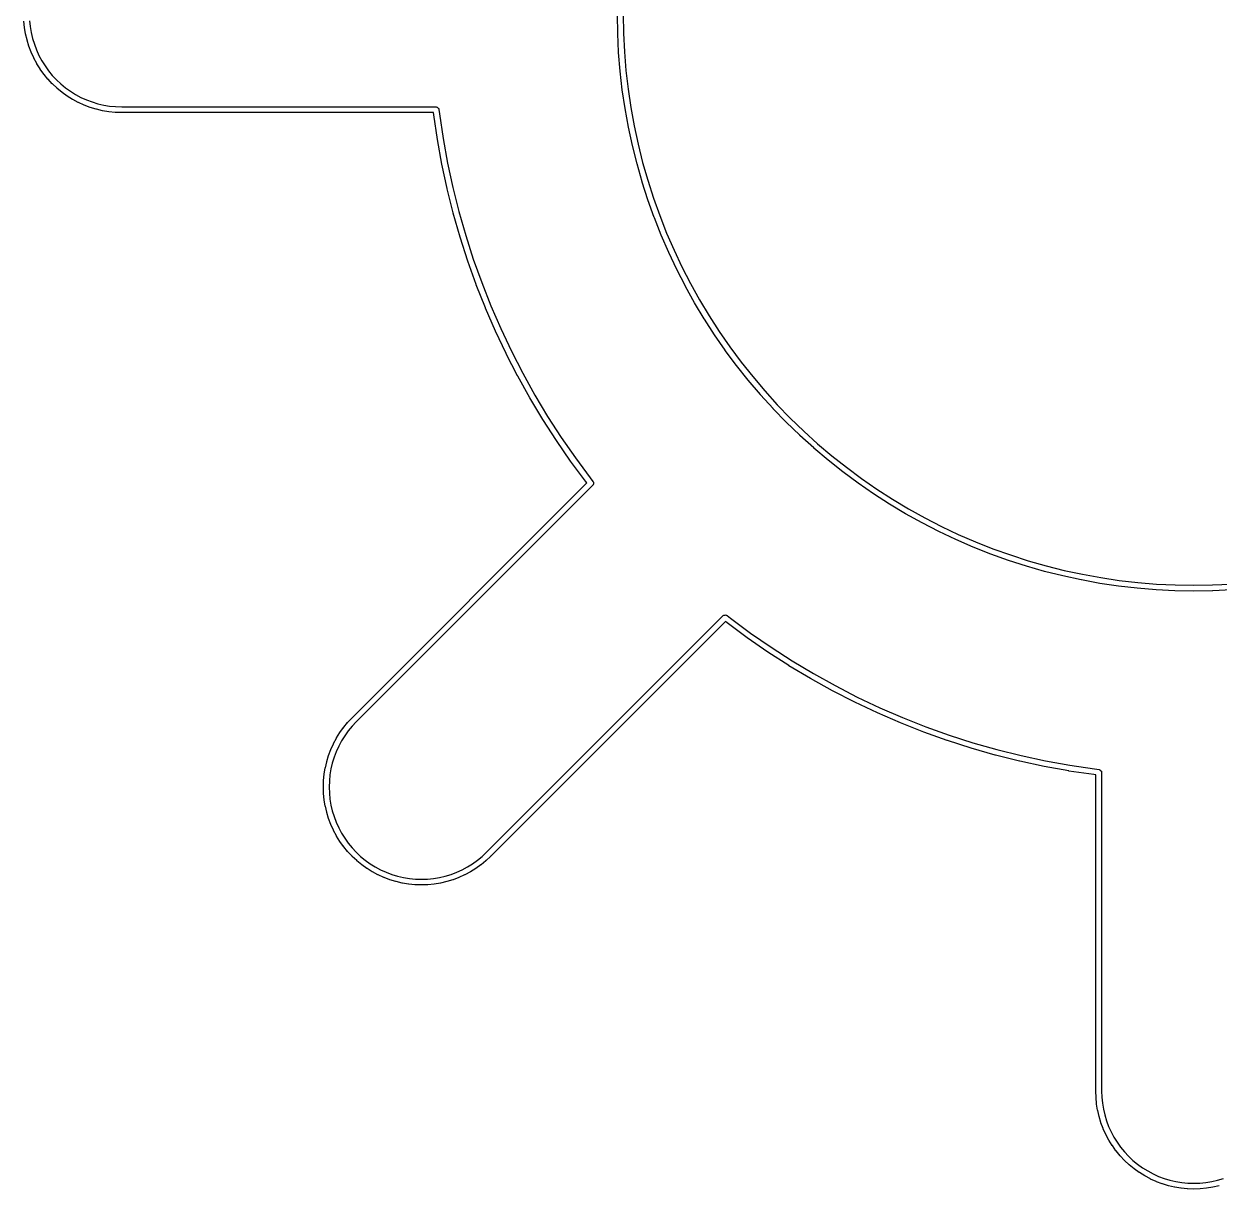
# Model space of a CAD drawing. Header units: inches. Extents: x 0.4 to 11.3, y -7.9 to -0.4.
# Drawn here: x 1.8613 to 2.0653, y -5.0332 to -4.8343 of the extents above; entities that cross this region are included whole.
import ezdxf

# ---------------------------------------------------------------- set-up
doc = ezdxf.new("R2010")
doc.units = ezdxf.units.IN
doc.header["$MEASUREMENT"] = 0
doc.layers.add('Translucent', color=161, linetype='CONTINUOUS', true_color=0x5994dc)

msp = doc.modelspace()

# ---------------------------------------------------------------- linework, layer by layer
at = {"layer": 'Translucent', "linetype": 'CONTINUOUS'}
for p, q in [((1.96265, -4.83589), (1.9626, -4.83269)), ((1.96358, -4.83268), (1.96363, -4.83586)), ((1.86136, -4.83485), (1.86126, -4.83379)), ((1.86137, -4.83486), (1.86136, -4.83485)), ((1.86224, -4.83371), (1.86234, -4.83473)), ((1.86234, -4.83473), (1.86251, -4.83575)), ((1.86137, -4.83488), (1.86137, -4.83486)), ((1.86154, -4.83593), (1.86137, -4.83488)), ((1.86154, -4.83594), (1.86154, -4.83593)), ((1.86155, -4.83596), (1.86154, -4.83594)), ((1.86179, -4.83699), (1.86155, -4.83596)), ((1.86251, -4.83575), (1.86274, -4.83675)), ((1.86274, -4.83675), (1.86304, -4.83774)), ((1.96265, -4.8359), (1.96265, -4.83589)), ((1.96265, -4.83591), (1.96265, -4.8359)), ((1.96281, -4.83911), (1.96265, -4.83591)), ((1.96363, -4.83586), (1.96379, -4.83905)), ((1.86179, -4.83701), (1.86179, -4.83699)), ((1.86179, -4.83702), (1.86179, -4.83701)), ((1.8621, -4.83804), (1.86179, -4.83702)), ((1.86211, -4.83805), (1.8621, -4.83804)), ((1.86211, -4.83807), (1.86211, -4.83805)), ((1.86249, -4.83907), (1.86211, -4.83807)), ((1.86304, -4.83774), (1.8634, -4.8387)), ((1.8634, -4.8387), (1.86383, -4.83964)), ((1.8625, -4.83908), (1.86249, -4.83907)), ((1.8625, -4.8391), (1.8625, -4.83908)), ((1.86294, -4.84006), (1.8625, -4.8391)), ((1.86295, -4.84008), (1.86294, -4.84006)), ((1.86295, -4.84009), (1.86295, -4.84008)), ((1.86345, -4.84103), (1.86295, -4.84009)), ((1.86383, -4.83964), (1.86431, -4.84055)), ((1.86431, -4.84055), (1.86486, -4.84143)), ((1.96281, -4.83912), (1.96281, -4.83911)), ((1.96281, -4.83911), (1.96281, -4.83911)), ((1.96307, -4.84232), (1.96281, -4.83912)), ((1.96379, -4.83905), (1.96405, -4.84223)), ((1.86346, -4.84104), (1.86345, -4.84103)), ((1.86347, -4.84106), (1.86346, -4.84104)), ((1.86403, -4.84196), (1.86347, -4.84106)), ((1.86404, -4.84197), (1.86403, -4.84196)), ((1.86405, -4.84199), (1.86404, -4.84197)), ((1.86467, -4.84285), (1.86405, -4.84199)), ((1.86468, -4.84286), (1.86467, -4.84285)), ((1.86469, -4.84288), (1.86468, -4.84286)), ((1.86536, -4.8437), (1.86469, -4.84288)), ((1.86486, -4.84143), (1.86546, -4.84226)), ((1.86546, -4.84226), (1.86611, -4.84306)), ((1.96307, -4.84233), (1.96307, -4.84232)), ((1.96307, -4.84232), (1.96307, -4.84232)), ((1.96344, -4.84552), (1.96307, -4.84233)), ((1.96405, -4.84223), (1.96442, -4.8454)), ((1.86537, -4.84371), (1.86536, -4.8437)), ((1.86538, -4.84372), (1.86537, -4.84371)), ((1.86611, -4.8445), (1.86538, -4.84372)), ((1.86611, -4.84306), (1.86682, -4.84381)), ((1.86612, -4.84451), (1.86611, -4.8445)), ((1.86613, -4.84452), (1.86612, -4.84451)), ((1.86691, -4.84525), (1.86613, -4.84452)), ((1.86682, -4.84381), (1.86757, -4.84452)), ((1.86757, -4.84452), (1.86837, -4.84517)), ((1.86692, -4.84525), (1.86691, -4.84525)), ((1.86693, -4.84527), (1.86692, -4.84525)), ((1.86775, -4.84594), (1.86693, -4.84527)), ((1.86777, -4.84595), (1.86775, -4.84594)), ((1.86778, -4.84596), (1.86777, -4.84595)), ((1.86864, -4.84658), (1.86778, -4.84596)), ((1.86837, -4.84517), (1.8692, -4.84577)), ((1.86866, -4.84659), (1.86864, -4.84658)), ((1.86867, -4.8466), (1.86866, -4.84659)), ((1.86957, -4.84716), (1.86867, -4.8466)), ((1.8692, -4.84577), (1.87008, -4.84631)), ((1.87008, -4.84631), (1.87099, -4.8468)), ((1.87099, -4.8468), (1.87193, -4.84723)), ((1.96344, -4.84553), (1.96344, -4.84552)), ((1.96344, -4.84552), (1.96344, -4.84552)), ((1.96391, -4.8487), (1.96344, -4.84553)), ((1.96442, -4.8454), (1.96488, -4.84855)), ((1.86959, -4.84717), (1.86957, -4.84716)), ((1.8696, -4.84718), (1.86959, -4.84717)), ((1.87054, -4.84768), (1.8696, -4.84718)), ((1.87055, -4.84768), (1.87054, -4.84768)), ((1.87057, -4.84769), (1.87055, -4.84768)), ((1.87153, -4.84813), (1.87057, -4.84769)), ((1.87155, -4.84813), (1.87153, -4.84813)), ((1.87156, -4.84814), (1.87155, -4.84813)), ((1.87256, -4.84852), (1.87156, -4.84814)), ((1.87193, -4.84723), (1.87289, -4.84759)), ((1.87258, -4.84852), (1.87256, -4.84852)), ((1.87259, -4.84853), (1.87258, -4.84852)), ((1.87361, -4.84883), (1.87259, -4.84853)), ((1.87289, -4.84759), (1.87388, -4.84789)), ((1.87362, -4.84884), (1.87361, -4.84883)), ((1.87364, -4.84884), (1.87362, -4.84884)), ((1.87467, -4.84908), (1.87364, -4.84884)), ((1.87388, -4.84789), (1.87488, -4.84812)), ((1.87469, -4.84909), (1.87467, -4.84908)), ((1.8747, -4.84909), (1.87469, -4.84909)), ((1.87575, -4.84926), (1.8747, -4.84909)), ((1.87488, -4.84812), (1.8759, -4.84829)), ((1.8759, -4.84829), (1.87692, -4.84839)), ((1.87692, -4.84839), (1.87796, -4.84843)), ((1.87796, -4.84843), (1.93164, -4.84843)), ((1.93164, -4.84843), (1.93175, -4.84845)), ((1.93175, -4.84845), (1.93177, -4.84844)), ((1.93177, -4.84844), (1.93178, -4.84845)), ((1.93178, -4.84845), (1.93182, -4.84846)), ((1.93182, -4.84846), (1.93194, -4.84858)), ((1.93194, -4.84858), (1.93207, -4.84868)), ((1.93207, -4.84868), (1.93208, -4.84872)), ((1.93208, -4.84872), (1.93209, -4.84873)), ((1.93209, -4.84873), (1.93209, -4.84875)), ((1.93209, -4.84875), (1.93212, -4.84886)), ((1.93212, -4.84886), (1.93221, -4.84963)), ((1.96391, -4.84871), (1.96391, -4.8487)), ((1.96391, -4.84872), (1.96391, -4.84871)), ((1.96449, -4.85187), (1.96391, -4.84872)), ((1.96488, -4.84855), (1.96546, -4.85169)), ((1.87577, -4.84926), (1.87575, -4.84926)), ((1.87578, -4.84927), (1.87577, -4.84926)), ((1.87684, -4.84937), (1.87578, -4.84927)), ((1.87686, -4.84937), (1.87684, -4.84937)), ((1.87687, -4.84937), (1.87686, -4.84937)), ((1.87794, -4.84941), (1.87687, -4.84937)), ((1.87795, -4.84941), (1.87794, -4.84941)), ((1.87794, -4.84941), (1.87794, -4.84941)), ((1.9312, -4.84941), (1.87795, -4.84941)), ((1.93124, -4.84976), (1.9312, -4.84941)), ((1.93124, -4.84977), (1.93124, -4.84976)), ((1.93124, -4.84976), (1.93124, -4.84976)), ((1.93187, -4.85399), (1.93124, -4.84977)), ((1.93221, -4.84963), (1.93284, -4.85384)), ((1.96449, -4.85188), (1.96449, -4.85187)), ((1.96449, -4.85189), (1.96449, -4.85188)), ((1.96517, -4.85502), (1.96449, -4.85189)), ((1.96546, -4.85169), (1.96613, -4.8548)), ((1.93187, -4.854), (1.93187, -4.85399)), ((1.93187, -4.85401), (1.93187, -4.854)), ((1.93263, -4.85821), (1.93187, -4.85401)), ((1.93284, -4.85384), (1.9336, -4.85802)), ((1.96517, -4.85503), (1.96517, -4.85502)), ((1.96595, -4.85814), (1.96517, -4.85503)), ((1.96517, -4.85503), (1.96517, -4.85503)), ((1.96613, -4.8548), (1.9669, -4.8579)), ((1.93263, -4.85822), (1.93263, -4.85821)), ((1.93264, -4.85822), (1.93263, -4.85822)), ((1.93354, -4.86239), (1.93264, -4.85822)), ((1.9336, -4.85802), (1.9345, -4.86218)), ((1.96595, -4.85815), (1.96595, -4.85814)), ((1.96595, -4.85816), (1.96595, -4.85815)), ((1.96683, -4.86124), (1.96595, -4.85816)), ((1.9669, -4.8579), (1.96778, -4.86096)), ((1.96684, -4.86125), (1.96683, -4.86124)), ((1.96684, -4.86126), (1.96684, -4.86125)), ((1.96782, -4.86431), (1.96684, -4.86126)), ((1.96778, -4.86096), (1.96875, -4.864)), ((1.93354, -4.8624), (1.93354, -4.86239)), ((1.93354, -4.86241), (1.93354, -4.8624)), ((1.93458, -4.86655), (1.93354, -4.86241)), ((1.9345, -4.86218), (1.93553, -4.8663)), ((1.96782, -4.86432), (1.96782, -4.86431)), ((1.96782, -4.86431), (1.96782, -4.86431)), ((1.9689, -4.86734), (1.96782, -4.86432)), ((1.96875, -4.864), (1.96983, -4.867)), ((1.93458, -4.86656), (1.93458, -4.86655)), ((1.93458, -4.86657), (1.93458, -4.86656)), ((1.93575, -4.87067), (1.93458, -4.86657)), ((1.93553, -4.8663), (1.9367, -4.87039)), ((1.96891, -4.86735), (1.9689, -4.86734)), ((1.97009, -4.87034), (1.96891, -4.86735)), ((1.96891, -4.86735), (1.96891, -4.86735)), ((1.96983, -4.867), (1.971, -4.86997)), ((1.93576, -4.87068), (1.93575, -4.87067)), ((1.93706, -4.87475), (1.93576, -4.87068)), ((1.93576, -4.87068), (1.93576, -4.87068)), ((1.9367, -4.87039), (1.938, -4.87444)), ((1.97009, -4.87035), (1.97009, -4.87034)), ((1.97009, -4.87034), (1.97009, -4.87034)), ((1.97137, -4.87329), (1.97009, -4.87035)), ((1.971, -4.86997), (1.97227, -4.87289)), ((1.97137, -4.8733), (1.97137, -4.87329)), ((1.97138, -4.87331), (1.97137, -4.8733)), ((1.97275, -4.8762), (1.97138, -4.87331)), ((1.97227, -4.87289), (1.97363, -4.87577)), ((1.93707, -4.87475), (1.93706, -4.87475)), ((1.93707, -4.87476), (1.93707, -4.87475)), ((1.93851, -4.87878), (1.93707, -4.87476)), ((1.938, -4.87444), (1.93943, -4.87844)), ((1.97275, -4.87621), (1.97275, -4.8762)), ((1.97275, -4.87622), (1.97275, -4.87621)), ((1.97422, -4.87907), (1.97275, -4.87622)), ((1.97363, -4.87577), (1.97509, -4.87861)), ((1.93851, -4.87879), (1.93851, -4.87878)), ((1.93851, -4.8788), (1.93851, -4.87879)), ((1.94008, -4.88277), (1.93851, -4.8788)), ((1.93943, -4.87844), (1.94099, -4.8824)), ((1.97422, -4.87908), (1.97422, -4.87907)), ((1.97422, -4.87907), (1.97422, -4.87907)), ((1.97578, -4.88188), (1.97422, -4.87908)), ((1.97509, -4.87861), (1.97664, -4.8814)), ((1.97664, -4.8814), (1.97828, -4.88413)), ((1.94009, -4.88278), (1.94008, -4.88277)), ((1.94008, -4.88277), (1.94008, -4.88277)), ((1.94178, -4.8867), (1.94009, -4.88278)), ((1.94099, -4.8824), (1.94268, -4.8863)), ((1.97579, -4.88189), (1.97578, -4.88188)), ((1.97579, -4.8819), (1.97579, -4.88189)), ((1.97744, -4.88465), (1.97579, -4.8819)), ((1.97745, -4.88466), (1.97744, -4.88465)), ((1.97744, -4.88465), (1.97744, -4.88465)), ((1.97918, -4.88735), (1.97745, -4.88466)), ((1.97828, -4.88413), (1.98, -4.88681)), ((1.94179, -4.8867), (1.94178, -4.8867)), ((1.94179, -4.88671), (1.94179, -4.8867)), ((1.94361, -4.89057), (1.94179, -4.88671)), ((1.94268, -4.8863), (1.9445, -4.89014)), ((1.97919, -4.88736), (1.97918, -4.88735)), ((1.97919, -4.88737), (1.97919, -4.88736)), ((1.98101, -4.89), (1.97919, -4.88737)), ((1.98, -4.88681), (1.98182, -4.88943)), ((1.98182, -4.88943), (1.98372, -4.892)), ((1.94362, -4.89057), (1.94361, -4.89057)), ((1.94362, -4.89058), (1.94362, -4.89057)), ((1.94557, -4.89438), (1.94362, -4.89058)), ((1.9445, -4.89014), (1.94644, -4.89392)), ((1.98102, -4.89001), (1.98101, -4.89)), ((1.98293, -4.89259), (1.98102, -4.89001)), ((1.98102, -4.89001), (1.98102, -4.89001)), ((1.98372, -4.892), (1.9857, -4.89449)), ((1.94644, -4.89392), (1.94851, -4.89764)), ((1.98294, -4.89259), (1.98293, -4.89259)), ((1.98294, -4.8926), (1.98294, -4.89259)), ((1.98493, -4.89511), (1.98294, -4.8926)), ((1.94558, -4.89438), (1.94557, -4.89438)), ((1.94558, -4.89439), (1.94558, -4.89438)), ((1.94765, -4.89812), (1.94558, -4.89439)), ((1.98494, -4.89512), (1.98493, -4.89511)), ((1.98495, -4.89512), (1.98494, -4.89512)), ((1.98702, -4.89757), (1.98495, -4.89512)), ((1.9857, -4.89449), (1.98776, -4.89692)), ((1.94766, -4.89813), (1.94765, -4.89812)), ((1.94851, -4.89764), (1.95069, -4.90128)), ((1.98703, -4.89758), (1.98702, -4.89757)), ((1.98702, -4.89757), (1.98702, -4.89757)), ((1.98918, -4.89995), (1.98703, -4.89758)), ((1.98776, -4.89692), (1.9899, -4.89929)), ((1.94766, -4.89814), (1.94766, -4.89813)), ((1.94985, -4.9018), (1.94766, -4.89814)), ((1.98919, -4.89996), (1.98918, -4.89995)), ((1.98919, -4.89997), (1.98919, -4.89996)), ((1.99142, -4.90227), (1.98919, -4.89997)), ((1.9899, -4.89929), (1.99212, -4.90158)), ((1.94986, -4.9018), (1.94985, -4.9018)), ((1.94986, -4.90181), (1.94986, -4.9018)), ((1.95218, -4.9054), (1.94986, -4.90181)), ((1.95069, -4.90128), (1.953, -4.90486)), ((1.99212, -4.90158), (1.99441, -4.9038)), ((1.99143, -4.90227), (1.99142, -4.90227)), ((1.99143, -4.90228), (1.99143, -4.90227)), ((1.99374, -4.90451), (1.99143, -4.90228)), ((1.99441, -4.9038), (1.99678, -4.90594)), ((1.95218, -4.90541), (1.95218, -4.9054)), ((1.95218, -4.9054), (1.95218, -4.9054)), ((1.95461, -4.90892), (1.95218, -4.90541)), ((1.953, -4.90486), (1.95542, -4.90835)), ((1.99375, -4.90452), (1.99374, -4.90451)), ((1.99374, -4.90451), (1.99374, -4.90451)), ((1.99612, -4.90667), (1.99375, -4.90452)), ((1.99678, -4.90594), (1.99921, -4.908)), ((1.99613, -4.90668), (1.99612, -4.90667)), ((1.99858, -4.90876), (1.99613, -4.90668)), ((1.99613, -4.90668), (1.99613, -4.90668)), ((1.99921, -4.908), (2.00171, -4.90998)), ((1.95462, -4.90893), (1.95461, -4.90892)), ((1.95716, -4.91236), (1.95462, -4.90893)), ((1.95462, -4.90893), (1.95462, -4.90893)), ((1.95542, -4.90835), (1.95795, -4.91177)), ((1.99859, -4.90877), (1.99858, -4.90876)), ((1.99858, -4.90876), (1.99858, -4.90876)), ((2.0011, -4.91076), (1.99859, -4.90877)), ((2.00171, -4.90998), (2.00427, -4.91188)), ((1.95717, -4.91237), (1.95716, -4.91236)), ((1.95739, -4.91265), (1.95717, -4.91237)), ((1.95717, -4.91237), (1.95717, -4.91237)), ((1.95795, -4.91177), (1.95843, -4.91238)), ((1.95843, -4.91238), (1.95849, -4.91248)), ((2.00111, -4.91076), (2.0011, -4.91076)), ((2.00111, -4.91077), (2.00111, -4.91076)), ((2.00369, -4.91268), (2.00111, -4.91077)), ((2.00427, -4.91188), (2.00689, -4.9137)), ((1.9173, -4.95274), (1.95739, -4.91265)), ((1.9584, -4.91303), (1.918, -4.95343)), ((1.95846, -4.91294), (1.9584, -4.91303)), ((1.95848, -4.91292), (1.95846, -4.91294)), ((1.9585, -4.91287), (1.95848, -4.91291)), ((1.95848, -4.91291), (1.95848, -4.91292)), ((1.95849, -4.91248), (1.9585, -4.9125)), ((1.9585, -4.9125), (1.9585, -4.91251)), ((1.9585, -4.91251), (1.95852, -4.91255)), ((1.95852, -4.91255), (1.9585, -4.91271)), ((1.9585, -4.91271), (1.9585, -4.91287)), ((2.0037, -4.91269), (2.00369, -4.91268)), ((2.00369, -4.91268), (2.00369, -4.91268)), ((2.00633, -4.91451), (2.0037, -4.91269)), ((2.00689, -4.9137), (2.00957, -4.91542)), ((2.00634, -4.91451), (2.00633, -4.91451)), ((2.00635, -4.91452), (2.00634, -4.91451)), ((2.00904, -4.91626), (2.00635, -4.91452)), ((2.00905, -4.91626), (2.00904, -4.91626)), ((2.00906, -4.91626), (2.00905, -4.91626)), ((2.0118, -4.91791), (2.00906, -4.91626)), ((2.00957, -4.91542), (2.0123, -4.91706)), ((2.01181, -4.91791), (2.0118, -4.91791)), ((2.01182, -4.91792), (2.01181, -4.91791)), ((2.01462, -4.91948), (2.01182, -4.91792)), ((2.0123, -4.91706), (2.01509, -4.91861)), ((2.01463, -4.91948), (2.01462, -4.91948)), ((2.01748, -4.92095), (2.01463, -4.91948)), ((2.01463, -4.91948), (2.01463, -4.91948)), ((2.01509, -4.91861), (2.01793, -4.92007)), ((2.01793, -4.92007), (2.02081, -4.92143)), ((2.01749, -4.92095), (2.01748, -4.92095)), ((2.0175, -4.92096), (2.01749, -4.92095)), ((2.0204, -4.92233), (2.0175, -4.92096)), ((2.02041, -4.92233), (2.0204, -4.92233)), ((2.0204, -4.92233), (2.0204, -4.92233)), ((2.02335, -4.92361), (2.02041, -4.92233)), ((2.02081, -4.92143), (2.02374, -4.9227)), ((2.02336, -4.92361), (2.02335, -4.92361)), ((2.02337, -4.92361), (2.02336, -4.92361)), ((2.02635, -4.92479), (2.02337, -4.92361)), ((2.02374, -4.9227), (2.0267, -4.92387)), ((2.0267, -4.92387), (2.0297, -4.92495)), ((2.02636, -4.9248), (2.02635, -4.92479)), ((2.02635, -4.92479), (2.02635, -4.92479)), ((2.02938, -4.92588), (2.02636, -4.9248)), ((2.02939, -4.92588), (2.02938, -4.92588)), ((2.03244, -4.92686), (2.02939, -4.92588)), ((2.02939, -4.92588), (2.02939, -4.92588)), ((2.0297, -4.92495), (2.03274, -4.92592)), ((2.03274, -4.92592), (2.0358, -4.9268)), ((2.03245, -4.92686), (2.03244, -4.92686)), ((2.03246, -4.92687), (2.03245, -4.92686)), ((2.03554, -4.92775), (2.03246, -4.92687)), ((2.03555, -4.92775), (2.03554, -4.92775)), ((2.03556, -4.92775), (2.03555, -4.92775)), ((2.03867, -4.92853), (2.03556, -4.92775)), ((2.0358, -4.9268), (2.0389, -4.92757)), ((2.03868, -4.92853), (2.03867, -4.92853)), ((2.03867, -4.92853), (2.03867, -4.92853)), ((2.04181, -4.92921), (2.03868, -4.92853)), ((2.0389, -4.92757), (2.04201, -4.92825)), ((2.04201, -4.92825), (2.04515, -4.92882)), ((2.04182, -4.92921), (2.04181, -4.92921)), ((2.04183, -4.92921), (2.04182, -4.92921)), ((2.04498, -4.92979), (2.04183, -4.92921)), ((2.04499, -4.92979), (2.04498, -4.92979)), ((2.045, -4.92979), (2.04499, -4.92979)), ((2.04817, -4.93026), (2.045, -4.92979)), ((2.04515, -4.92882), (2.04831, -4.92928)), ((2.04818, -4.93026), (2.04817, -4.93026)), ((2.05137, -4.93063), (2.04818, -4.93026)), ((2.04818, -4.93026), (2.04818, -4.93026)), ((2.04831, -4.92928), (2.05147, -4.92965)), ((2.05138, -4.93063), (2.05137, -4.93063)), ((2.05458, -4.93089), (2.05138, -4.93063)), ((2.05138, -4.93063), (2.05138, -4.93063)), ((2.05147, -4.92965), (2.05465, -4.92991)), ((2.05465, -4.92991), (2.05784, -4.93007)), ((2.05784, -4.93007), (2.06102, -4.93012)), ((2.06102, -4.93012), (2.06421, -4.93007)), ((2.06421, -4.93007), (2.0674, -4.92991)), ((2.05459, -4.93089), (2.05458, -4.93089)), ((2.0578, -4.93105), (2.05459, -4.93089)), ((2.05459, -4.93089), (2.05459, -4.93089)), ((2.05781, -4.93105), (2.0578, -4.93105)), ((2.0578, -4.93105), (2.0578, -4.93105)), ((2.06102, -4.9311), (2.05781, -4.93105)), ((2.06103, -4.9311), (2.06102, -4.9311)), ((2.06102, -4.9311), (2.06102, -4.9311)), ((2.06424, -4.93105), (2.06103, -4.9311)), ((2.06425, -4.93105), (2.06424, -4.93105)), ((2.06424, -4.93105), (2.06424, -4.93105)), ((2.06745, -4.93089), (2.06425, -4.93105)), ((1.94027, -4.9757), (1.98067, -4.9353)), ((1.98105, -4.93631), (1.94097, -4.9764)), ((1.98067, -4.9353), (1.98076, -4.93524)), ((1.98076, -4.93524), (1.98078, -4.93522)), ((1.98078, -4.93522), (1.98079, -4.93522)), ((1.98079, -4.93522), (1.98083, -4.9352)), ((1.98083, -4.9352), (1.98099, -4.9352)), ((1.98099, -4.9352), (1.98115, -4.93518)), ((1.98133, -4.93653), (1.98105, -4.93631)), ((1.98115, -4.93518), (1.98119, -4.9352)), ((1.98119, -4.9352), (1.9812, -4.9352)), ((1.9812, -4.9352), (1.98122, -4.93521)), ((1.98122, -4.93521), (1.98132, -4.93527)), ((1.98132, -4.93527), (1.98193, -4.93575)), ((1.98134, -4.93654), (1.98133, -4.93653)), ((1.98133, -4.93653), (1.98133, -4.93653)), ((1.98477, -4.93908), (1.98134, -4.93654)), ((1.98193, -4.93575), (1.98535, -4.93828)), ((1.98535, -4.93828), (1.98884, -4.9407)), ((1.98478, -4.93909), (1.98477, -4.93908)), ((1.98477, -4.93908), (1.98477, -4.93908)), ((1.98829, -4.94152), (1.98478, -4.93909)), ((1.98884, -4.9407), (1.99242, -4.94301)), ((1.9883, -4.94152), (1.98829, -4.94152)), ((1.9883, -4.94153), (1.9883, -4.94152)), ((1.99189, -4.94384), (1.9883, -4.94153)), ((1.99242, -4.94301), (1.99606, -4.94519)), ((1.9919, -4.94384), (1.99189, -4.94384)), ((1.9919, -4.94385), (1.9919, -4.94384)), ((1.99556, -4.94604), (1.9919, -4.94385)), ((1.99557, -4.94604), (1.99556, -4.94604)), ((1.99558, -4.94605), (1.99557, -4.94604)), ((1.99931, -4.94812), (1.99558, -4.94605)), ((1.99606, -4.94519), (1.99978, -4.94726)), ((1.99932, -4.94812), (1.99931, -4.94812)), ((1.99932, -4.94813), (1.99932, -4.94812)), ((2.00312, -4.95008), (1.99932, -4.94813)), ((1.99978, -4.94726), (2.00356, -4.9492)), ((2.00313, -4.95008), (2.00312, -4.95008)), ((2.00313, -4.95009), (2.00313, -4.95008)), ((2.00699, -4.95191), (2.00313, -4.95009)), ((2.00356, -4.9492), (2.0074, -4.95102)), ((2.0074, -4.95102), (2.0113, -4.95271)), ((1.91656, -4.95352), (1.91729, -4.95275)), ((1.91729, -4.95275), (1.9173, -4.95274)), ((1.9173, -4.95274), (1.9173, -4.95274)), ((2.007, -4.95191), (2.00699, -4.95191)), ((2.00701, -4.95192), (2.007, -4.95191)), ((2.01092, -4.95361), (2.00701, -4.95192)), ((2.0113, -4.95271), (2.01526, -4.95427)), ((1.91522, -4.95527), (1.91523, -4.95526)), ((1.91523, -4.95526), (1.91585, -4.95439)), ((1.91585, -4.95439), (1.91586, -4.95438)), ((1.91586, -4.95438), (1.91587, -4.95437)), ((1.91587, -4.95437), (1.91654, -4.95355)), ((1.91664, -4.95498), (1.91604, -4.95582)), ((1.91654, -4.95355), (1.91656, -4.95354)), ((1.91656, -4.95354), (1.91656, -4.95352)), ((1.91729, -4.95418), (1.91664, -4.95498)), ((1.918, -4.95343), (1.91729, -4.95418)), ((2.01093, -4.95362), (2.01092, -4.95361)), ((2.01094, -4.95362), (2.01093, -4.95362)), ((2.0149, -4.95519), (2.01094, -4.95362)), ((2.01491, -4.95519), (2.0149, -4.95519)), ((2.01492, -4.9552), (2.01491, -4.95519)), ((2.01894, -4.95663), (2.01492, -4.9552)), ((2.01526, -4.95427), (2.01926, -4.9557)), ((1.91368, -4.95815), (1.91412, -4.95718)), ((1.91412, -4.95718), (1.91413, -4.95717)), ((1.91413, -4.95715), (1.91464, -4.95621)), ((1.91413, -4.95717), (1.91413, -4.95715)), ((1.91464, -4.95621), (1.91465, -4.9562)), ((1.91465, -4.95619), (1.91521, -4.95528)), ((1.91465, -4.9562), (1.91465, -4.95619)), ((1.9155, -4.95669), (1.91501, -4.9576)), ((1.91521, -4.95528), (1.91522, -4.95527)), ((1.91604, -4.95582), (1.9155, -4.95669)), ((2.01895, -4.95663), (2.01894, -4.95663)), ((2.01895, -4.95664), (2.01895, -4.95663)), ((2.02302, -4.95794), (2.01895, -4.95664)), ((2.01926, -4.9557), (2.02331, -4.957)), ((2.02331, -4.957), (2.0274, -4.95817)), ((1.91298, -4.96022), (1.91328, -4.9592)), ((1.91328, -4.9592), (1.91329, -4.95919)), ((1.91329, -4.95917), (1.91367, -4.95818)), ((1.91329, -4.95919), (1.91329, -4.95917)), ((1.91367, -4.95818), (1.91368, -4.95816)), ((1.91368, -4.95816), (1.91368, -4.95815)), ((1.91458, -4.95854), (1.91422, -4.9595)), ((1.91501, -4.9576), (1.91458, -4.95854)), ((2.02303, -4.95795), (2.02302, -4.95794)), ((2.02302, -4.95794), (2.02302, -4.95794)), ((2.02713, -4.95912), (2.02303, -4.95795)), ((2.02714, -4.95912), (2.02713, -4.95912)), ((2.02715, -4.95912), (2.02714, -4.95912)), ((2.03129, -4.96016), (2.02715, -4.95912)), ((2.0274, -4.95817), (2.03152, -4.9592)), ((2.03152, -4.9592), (2.03568, -4.9601)), ((1.91255, -4.96237), (1.91272, -4.96132)), ((1.91272, -4.96132), (1.91273, -4.9613)), ((1.91273, -4.96129), (1.91297, -4.96025)), ((1.91273, -4.9613), (1.91273, -4.96129)), ((1.91297, -4.96024), (1.91298, -4.96022)), ((1.91297, -4.96025), (1.91297, -4.96024)), ((1.91392, -4.96049), (1.91369, -4.96149)), ((1.91422, -4.9595), (1.91392, -4.96049)), ((2.0313, -4.96016), (2.03129, -4.96016)), ((2.03131, -4.96016), (2.0313, -4.96016)), ((2.03548, -4.96107), (2.03131, -4.96016)), ((2.03549, -4.96107), (2.03548, -4.96107)), ((2.03969, -4.96183), (2.03549, -4.96107)), ((2.03549, -4.96107), (2.03549, -4.96107)), ((2.03568, -4.9601), (2.03986, -4.96086)), ((2.03986, -4.96086), (2.04407, -4.96149)), ((1.91244, -4.96346), (1.91254, -4.9624)), ((1.91254, -4.9624), (1.91255, -4.96238)), ((1.91255, -4.96238), (1.91255, -4.96237)), ((1.91352, -4.96251), (1.91342, -4.96354)), ((1.91369, -4.96149), (1.91352, -4.96251)), ((2.0397, -4.96183), (2.03969, -4.96183)), ((2.03971, -4.96184), (2.0397, -4.96183)), ((2.04393, -4.96246), (2.03971, -4.96184)), ((2.04394, -4.96246), (2.04393, -4.96246)), ((2.04395, -4.96246), (2.04394, -4.96246)), ((2.04429, -4.9625), (2.04395, -4.96246)), ((2.04407, -4.96149), (2.04484, -4.96158)), ((2.04429, -5.0165), (2.04429, -4.9625)), ((2.04484, -4.96158), (2.04495, -4.96161)), ((2.04495, -4.96161), (2.04497, -4.96161)), ((2.04497, -4.96161), (2.04498, -4.96162)), ((2.04498, -4.96162), (2.04502, -4.96163)), ((2.04502, -4.96163), (2.04512, -4.96176)), ((2.04512, -4.96176), (2.04524, -4.96188)), ((2.04524, -4.96188), (2.04525, -4.96192)), ((2.04525, -4.96192), (2.04526, -4.96193)), ((2.04526, -4.96193), (2.04525, -4.96195)), ((2.04525, -4.96195), (2.04528, -4.96206)), ((2.04528, -4.96206), (2.04528, -5.01649)), ((1.9124, -4.96455), (1.91244, -4.96349)), ((1.9124, -4.96457), (1.9124, -4.96455)), ((1.9124, -4.96458), (1.9124, -4.96457)), ((1.91244, -4.96565), (1.9124, -4.96458)), ((1.91244, -4.96347), (1.91244, -4.96346)), ((1.91244, -4.96349), (1.91244, -4.96347)), ((1.91342, -4.96354), (1.91339, -4.96457)), ((1.91339, -4.96457), (1.91342, -4.9656)), ((1.91244, -4.96566), (1.91244, -4.96565)), ((1.91244, -4.96568), (1.91244, -4.96566)), ((1.91254, -4.96673), (1.91244, -4.96568)), ((1.91255, -4.96675), (1.91254, -4.96673)), ((1.91255, -4.96677), (1.91255, -4.96675)), ((1.91272, -4.96782), (1.91255, -4.96677)), ((1.91342, -4.9656), (1.91352, -4.96662)), ((1.91352, -4.96662), (1.91369, -4.96764)), ((1.91273, -4.96783), (1.91272, -4.96782)), ((1.91273, -4.96785), (1.91273, -4.96783)), ((1.91297, -4.96888), (1.91273, -4.96785)), ((1.91297, -4.9689), (1.91297, -4.96888)), ((1.91298, -4.96891), (1.91297, -4.9689)), ((1.91328, -4.96993), (1.91298, -4.96891)), ((1.91369, -4.96764), (1.91392, -4.96864)), ((1.91392, -4.96864), (1.91422, -4.96963)), ((1.91329, -4.96994), (1.91328, -4.96993)), ((1.91329, -4.96996), (1.91329, -4.96994)), ((1.91367, -4.97096), (1.91329, -4.96996)), ((1.91368, -4.97097), (1.91367, -4.97096)), ((1.91368, -4.97098), (1.91368, -4.97097)), ((1.91412, -4.97195), (1.91368, -4.97098)), ((1.91422, -4.96963), (1.91458, -4.97059)), ((1.91458, -4.97059), (1.91501, -4.97153)), ((1.91501, -4.97153), (1.9155, -4.97244)), ((1.91413, -4.97197), (1.91412, -4.97195)), ((1.91413, -4.97198), (1.91413, -4.97197)), ((1.91464, -4.97292), (1.91413, -4.97198)), ((1.91465, -4.97293), (1.91464, -4.97292)), ((1.91465, -4.97295), (1.91465, -4.97293)), ((1.91521, -4.97385), (1.91465, -4.97295)), ((1.9155, -4.97244), (1.91604, -4.97332)), ((1.91604, -4.97332), (1.91664, -4.97415)), ((1.91522, -4.97386), (1.91521, -4.97385)), ((1.91523, -4.97388), (1.91522, -4.97386)), ((1.91585, -4.97474), (1.91523, -4.97388)), ((1.91586, -4.97475), (1.91585, -4.97474)), ((1.91587, -4.97477), (1.91586, -4.97475)), ((1.91654, -4.97559), (1.91587, -4.97477)), ((1.91656, -4.9756), (1.91654, -4.97559)), ((1.91656, -4.97561), (1.91656, -4.9756)), ((1.91729, -4.97639), (1.91656, -4.97561)), ((1.91664, -4.97415), (1.91729, -4.97495)), ((1.91729, -4.97495), (1.918, -4.9757)), ((1.9173, -4.9764), (1.91729, -4.97639)), ((1.91731, -4.97641), (1.9173, -4.9764)), ((1.91809, -4.97714), (1.91731, -4.97641)), ((1.918, -4.9757), (1.91875, -4.97641)), ((1.9181, -4.97714), (1.91809, -4.97714)), ((1.91811, -4.97716), (1.9181, -4.97714)), ((1.91894, -4.97783), (1.91811, -4.97716)), ((1.91875, -4.97641), (1.91955, -4.97706)), ((1.91955, -4.97706), (1.92039, -4.97766)), ((1.92039, -4.97766), (1.92126, -4.9782)), ((1.93701, -4.9782), (1.93788, -4.97766)), ((1.93788, -4.97766), (1.93872, -4.97706)), ((1.93872, -4.97706), (1.93952, -4.97641)), ((1.94015, -4.97716), (1.93933, -4.97783)), ((1.93952, -4.97641), (1.94027, -4.9757)), ((1.94016, -4.97714), (1.94015, -4.97716)), ((1.94018, -4.97714), (1.94016, -4.97714)), ((1.94095, -4.97641), (1.94018, -4.97714)), ((1.94096, -4.9764), (1.94095, -4.97641)), ((1.94097, -4.9764), (1.94096, -4.9764)), ((1.91895, -4.97784), (1.91894, -4.97783)), ((1.91896, -4.97785), (1.91895, -4.97784)), ((1.91982, -4.97847), (1.91896, -4.97785)), ((1.91984, -4.97848), (1.91982, -4.97847)), ((1.91985, -4.97849), (1.91984, -4.97848)), ((1.92075, -4.97905), (1.91985, -4.97849)), ((1.92077, -4.97905), (1.92075, -4.97905)), ((1.92078, -4.97907), (1.92077, -4.97905)), ((1.92172, -4.97957), (1.92078, -4.97907)), ((1.92126, -4.9782), (1.92217, -4.97869)), ((1.92173, -4.97957), (1.92172, -4.97957)), ((1.92175, -4.97958), (1.92173, -4.97957)), ((1.92272, -4.98002), (1.92175, -4.97958)), ((1.92217, -4.97869), (1.92311, -4.97912)), ((1.92311, -4.97912), (1.92407, -4.97948)), ((1.92407, -4.97948), (1.92506, -4.97978)), ((1.93321, -4.97978), (1.9342, -4.97948)), ((1.9342, -4.97948), (1.93516, -4.97912)), ((1.93516, -4.97912), (1.9361, -4.97869)), ((1.93652, -4.97958), (1.93555, -4.98002)), ((1.9361, -4.97869), (1.93701, -4.9782)), ((1.93653, -4.97957), (1.93652, -4.97958)), ((1.93655, -4.97957), (1.93653, -4.97957)), ((1.93749, -4.97907), (1.93655, -4.97957)), ((1.9375, -4.97905), (1.93749, -4.97907)), ((1.93751, -4.97905), (1.9375, -4.97905)), ((1.93842, -4.97849), (1.93751, -4.97905)), ((1.93843, -4.97848), (1.93842, -4.97849)), ((1.93844, -4.97847), (1.93843, -4.97848)), ((1.93931, -4.97785), (1.93844, -4.97847)), ((1.93932, -4.97784), (1.93931, -4.97785)), ((1.93933, -4.97783), (1.93932, -4.97784)), ((1.92273, -4.98002), (1.92272, -4.98002)), ((1.92275, -4.98003), (1.92273, -4.98002)), ((1.92374, -4.98041), (1.92275, -4.98003)), ((1.92376, -4.98041), (1.92374, -4.98041)), ((1.92377, -4.98042), (1.92376, -4.98041)), ((1.92479, -4.98072), (1.92377, -4.98042)), ((1.9248, -4.98073), (1.92479, -4.98072)), ((1.92482, -4.98073), (1.9248, -4.98073)), ((1.92585, -4.98097), (1.92482, -4.98073)), ((1.92506, -4.97978), (1.92606, -4.98001)), ((1.92587, -4.98097), (1.92585, -4.98097)), ((1.92589, -4.98098), (1.92587, -4.98097)), ((1.92693, -4.98115), (1.92589, -4.98098)), ((1.92606, -4.98001), (1.92708, -4.98018)), ((1.92695, -4.98115), (1.92693, -4.98115)), ((1.92697, -4.98116), (1.92695, -4.98115)), ((1.92802, -4.98126), (1.92697, -4.98116)), ((1.92708, -4.98018), (1.9281, -4.98028)), ((1.92804, -4.98126), (1.92802, -4.98126)), ((1.92806, -4.98126), (1.92804, -4.98126)), ((1.92912, -4.9813), (1.92806, -4.98126)), ((1.9281, -4.98028), (1.92913, -4.98031)), ((1.92913, -4.9813), (1.92912, -4.9813)), ((1.92913, -4.98031), (1.93016, -4.98028)), ((1.92915, -4.9813), (1.92913, -4.9813)), ((1.93021, -4.98126), (1.92915, -4.9813)), ((1.93016, -4.98028), (1.93119, -4.98018)), ((1.93023, -4.98126), (1.93021, -4.98126)), ((1.93024, -4.98126), (1.93023, -4.98126)), ((1.9313, -4.98116), (1.93024, -4.98126)), ((1.93119, -4.98018), (1.93221, -4.98001)), ((1.93132, -4.98115), (1.9313, -4.98116)), ((1.93133, -4.98115), (1.93132, -4.98115)), ((1.93238, -4.98098), (1.93133, -4.98115)), ((1.93221, -4.98001), (1.93321, -4.97978)), ((1.9324, -4.98097), (1.93238, -4.98098)), ((1.93241, -4.98097), (1.9324, -4.98097)), ((1.93345, -4.98073), (1.93241, -4.98097)), ((1.93346, -4.98073), (1.93345, -4.98073)), ((1.93348, -4.98072), (1.93346, -4.98073)), ((1.9345, -4.98042), (1.93348, -4.98072)), ((1.93451, -4.98041), (1.9345, -4.98042)), ((1.93453, -4.98041), (1.93451, -4.98041)), ((1.93552, -4.98003), (1.93453, -4.98041)), ((1.93554, -4.98002), (1.93552, -4.98003)), ((1.93555, -4.98002), (1.93554, -4.98002)), ((2.04528, -5.01649), (2.04531, -5.01753)), ((2.04429, -5.01651), (2.04429, -5.0165)), ((2.04429, -5.0165), (2.04429, -5.0165)), ((2.04433, -5.01757), (2.04429, -5.01651)), ((2.04433, -5.01759), (2.04433, -5.01757)), ((2.04433, -5.01761), (2.04433, -5.01759)), ((2.04443, -5.01866), (2.04433, -5.01761)), ((2.04531, -5.01753), (2.04541, -5.01855)), ((2.04444, -5.01868), (2.04443, -5.01866)), ((2.04444, -5.0187), (2.04444, -5.01868)), ((2.04461, -5.01974), (2.04444, -5.0187)), ((2.04462, -5.01976), (2.04461, -5.01974)), ((2.04462, -5.01978), (2.04462, -5.01976)), ((2.04486, -5.02081), (2.04462, -5.01978)), ((2.04541, -5.01855), (2.04558, -5.01957)), ((2.04558, -5.01957), (2.04581, -5.02057)), ((2.04581, -5.02057), (2.04611, -5.02156)), ((2.04486, -5.02083), (2.04486, -5.02081)), ((2.04487, -5.02084), (2.04486, -5.02083)), ((2.04517, -5.02186), (2.04487, -5.02084)), ((2.04518, -5.02187), (2.04517, -5.02186)), ((2.04518, -5.02189), (2.04518, -5.02187)), ((2.04556, -5.02288), (2.04518, -5.02189)), ((2.04611, -5.02156), (2.04647, -5.02252)), ((2.04647, -5.02252), (2.0469, -5.02346)), ((2.04557, -5.0229), (2.04556, -5.02288)), ((2.04557, -5.02291), (2.04557, -5.0229)), ((2.04601, -5.02388), (2.04557, -5.02291)), ((2.04602, -5.0239), (2.04601, -5.02388)), ((2.04602, -5.02391), (2.04602, -5.0239)), ((2.04653, -5.02485), (2.04602, -5.02391)), ((2.0469, -5.02346), (2.04739, -5.02437)), ((2.04739, -5.02437), (2.04793, -5.02524)), ((2.04654, -5.02486), (2.04653, -5.02485)), ((2.04654, -5.02488), (2.04654, -5.02486)), ((2.0471, -5.02578), (2.04654, -5.02488)), ((2.04711, -5.02579), (2.0471, -5.02578)), ((2.04712, -5.02581), (2.04711, -5.02579)), ((2.04774, -5.02667), (2.04712, -5.02581)), ((2.04775, -5.02668), (2.04774, -5.02667)), ((2.04776, -5.02669), (2.04775, -5.02668)), ((2.04843, -5.02752), (2.04776, -5.02669)), ((2.04793, -5.02524), (2.04853, -5.02608)), ((2.04853, -5.02608), (2.04918, -5.02688)), ((2.04845, -5.02753), (2.04843, -5.02752)), ((2.04845, -5.02754), (2.04845, -5.02753)), ((2.04918, -5.02832), (2.04845, -5.02754)), ((2.04918, -5.02688), (2.04989, -5.02763)), ((2.04919, -5.02833), (2.04918, -5.02832)), ((2.0492, -5.02834), (2.04919, -5.02833)), ((2.04998, -5.02907), (2.0492, -5.02834)), ((2.04989, -5.02763), (2.05064, -5.02834)), ((2.05064, -5.02834), (2.05144, -5.02899)), ((2.04999, -5.02907), (2.04998, -5.02907)), ((2.05, -5.02909), (2.04999, -5.02907)), ((2.05083, -5.02976), (2.05, -5.02909)), ((2.05084, -5.02977), (2.05083, -5.02976)), ((2.05085, -5.02978), (2.05084, -5.02977)), ((2.05171, -5.0304), (2.05085, -5.02978)), ((2.05144, -5.02899), (2.05227, -5.02959)), ((2.05173, -5.03041), (2.05171, -5.0304)), ((2.05174, -5.03042), (2.05173, -5.03041)), ((2.05264, -5.03098), (2.05174, -5.03042)), ((2.05227, -5.02959), (2.05315, -5.03013)), ((2.05315, -5.03013), (2.05406, -5.03062)), ((2.05406, -5.03062), (2.055, -5.03105)), ((2.05266, -5.03098), (2.05264, -5.03098)), ((2.05267, -5.03099), (2.05266, -5.03098)), ((2.05361, -5.0315), (2.05267, -5.03099)), ((2.05362, -5.0315), (2.05361, -5.0315)), ((2.05364, -5.03151), (2.05362, -5.0315)), ((2.05461, -5.03195), (2.05364, -5.03151)), ((2.05462, -5.03195), (2.05461, -5.03195)), ((2.05464, -5.03196), (2.05462, -5.03195)), ((2.05563, -5.03233), (2.05464, -5.03196)), ((2.055, -5.03105), (2.05596, -5.03141)), ((2.05565, -5.03234), (2.05563, -5.03233)), ((2.05566, -5.03235), (2.05565, -5.03234)), ((2.05668, -5.03265), (2.05566, -5.03235)), ((2.05596, -5.03141), (2.05695, -5.03171)), ((2.05669, -5.03266), (2.05668, -5.03265)), ((2.05671, -5.03266), (2.05669, -5.03266)), ((2.05774, -5.0329), (2.05671, -5.03266)), ((2.05695, -5.03171), (2.05795, -5.03194)), ((2.05795, -5.03194), (2.05897, -5.03211)), ((2.05897, -5.03211), (2.05999, -5.03221)), ((2.05999, -5.03221), (2.06102, -5.03224)), ((2.06102, -5.03224), (2.06205, -5.03221)), ((2.06205, -5.03221), (2.06308, -5.03211)), ((2.06308, -5.03211), (2.0641, -5.03194)), ((2.0641, -5.03194), (2.0651, -5.03171)), ((2.06534, -5.03266), (2.0643, -5.0329)), ((2.0651, -5.03171), (2.06609, -5.03141)), ((2.06535, -5.03266), (2.06534, -5.03266)), ((2.05776, -5.0329), (2.05774, -5.0329)), ((2.05778, -5.03291), (2.05776, -5.0329)), ((2.05882, -5.03308), (2.05778, -5.03291)), ((2.05884, -5.03308), (2.05882, -5.03308)), ((2.05886, -5.03309), (2.05884, -5.03308)), ((2.05991, -5.03319), (2.05886, -5.03309)), ((2.05993, -5.03319), (2.05991, -5.03319)), ((2.05995, -5.03319), (2.05993, -5.03319)), ((2.06101, -5.03323), (2.05995, -5.03319)), ((2.06102, -5.03323), (2.06101, -5.03323)), ((2.06104, -5.03323), (2.06102, -5.03323)), ((2.0621, -5.03319), (2.06104, -5.03323)), ((2.06212, -5.03319), (2.0621, -5.03319)), ((2.06213, -5.03319), (2.06212, -5.03319)), ((2.06319, -5.03309), (2.06213, -5.03319)), ((2.06321, -5.03308), (2.06319, -5.03309)), ((2.06322, -5.03308), (2.06321, -5.03308)), ((2.06427, -5.03291), (2.06322, -5.03308)), ((2.06429, -5.0329), (2.06427, -5.03291)), ((2.0643, -5.0329), (2.06429, -5.0329))]:
    msp.add_line(p, q, dxfattribs=at)

doc.saveas('drawing.dxf')
